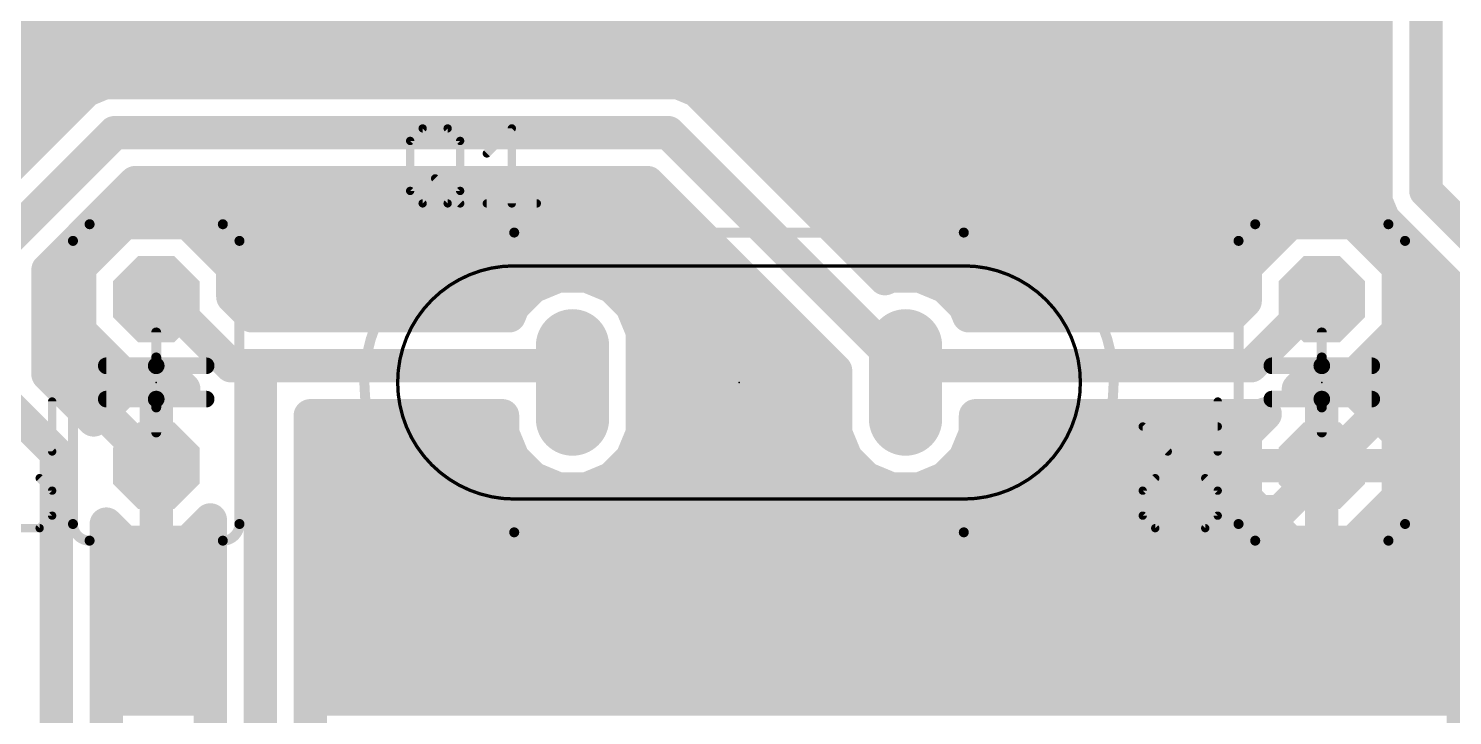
# Model space of a CAD drawing. Extents: x 40.6 to 122, y 26.7 to 70.8.
# Drawn here: x 83.14 to 104.86, y 44.45 to 54.93 of the extents above; entities that cross this region are included whole.
import ezdxf

# ---------------------------------------------------------------- set-up
doc = ezdxf.new("R2010")
doc.units = 0
for name, color, linetype in [('16', 175, 'CONTINUOUS'), ('17', 82, 'CONTINUOUS'), ('21', 253, 'CONTINUOUS'), ('23', 7, 'CONTINUOUS'), ('25', 253, 'CONTINUOUS'), ('51', 253, 'CONTINUOUS')]:
    doc.layers.add(name, color=color, linetype=linetype)

# ---------------------------------------------------------------- blocks, each defined once
blk = doc.blocks.new('OCTAGONP')
at = {"const_width": 0.5}
blk.add_lwpolyline([(-0.25, -0.1036), (-0.25, 0.1036), (-0.1036, 0.25), (0.1036, 0.25), (0.25, 0.1036), (0.25, -0.1036), (0.1036, -0.25), (-0.1036, -0.25), (-0.25, -0.1036), (-0.25, 0.1036)], dxfattribs=at)
blk = doc.blocks.new('LONGP100')
at = {"const_width": 1}
blk.add_lwpolyline([(-0.5, 0), (0.5, 0)], dxfattribs=at)
at = {"const_width": 0.5}
for points in [[(-0.5, 0.25, 1), (-0.5, -0.25)], [(0.5, -0.25, 1), (0.5, 0.25)]]:
    blk.add_lwpolyline(points, format="xyb", dxfattribs=at)

msp = doc.modelspace()

# ---------------------------------------------------------------- linework, layer by layer
at = {"layer": '16', "const_width": 0.508}
for points in [[(104.4575, 52.451), (104.4575, 56.896)], [(103.6955, 55.4091), (103.6955, 52.2994)], [(80.3891, 54.864), (103.6955, 54.864)], [(79.883, 54.356), (103.6955, 54.356)], [(79.121, 49.3395), (84.0105, 54.229)], [(84.0105, 54.229), (101.346, 54.229)], [(84.3034, 54.102), (84.0234, 53.986)], [(93.0521, 54.102), (84.3034, 54.102)], [(93.3321, 53.986), (93.0521, 54.102)], [(101.346, 54.229), (104.4575, 51.1175)], [(79.8844, 53.848), (83.8854, 53.848)], [(84.0234, 53.986), (82.031, 51.9936)], [(96.2051, 51.113), (93.3321, 53.986)], [(93.4701, 53.848), (103.6955, 53.848)], [(79.9084, 53.34), (83.3774, 53.34)], [(84.455, 53.34), (82.677, 51.562)], [(92.9005, 53.34), (84.455, 53.34)], [(96.4565, 49.784), (92.9005, 53.34)], [(93.9781, 53.34), (103.6955, 53.34)], [(94.4861, 52.832), (103.6955, 52.832)], [(83.439, 51.2464), (84.7706, 52.578)], [(84.7706, 52.578), (92.5849, 52.578)], [(92.5849, 52.578), (95.4532, 49.7097)], [(84.8995, 52.451), (83.566, 51.1175)], [(84.5166, 52.324), (92.8389, 52.324)], [(91.1225, 52.451), (84.8995, 52.451)], [(96.012, 47.5615), (91.1225, 52.451)], [(94.9941, 52.324), (103.6955, 52.324)], [(105.791, 51.1175), (104.4575, 52.451)], [(103.6955, 52.2994), (103.8115, 52.0194)], [(84.606, 51.9684), (83.9216, 51.284)], [(85.574, 51.9684), (84.606, 51.9684)], [(86.2584, 51.284), (85.574, 51.9684)], [(102.386, 51.9684), (101.7016, 51.284)], [(103.354, 51.9684), (102.386, 51.9684)], [(104.0384, 51.284), (103.354, 51.9684)], [(103.8115, 52.0194), (105.029, 50.8019)], [(84.0086, 51.816), (84.4536, 51.816)], [(85.7264, 51.816), (93.3469, 51.816)], [(95.5021, 51.816), (102.2336, 51.816)], [(103.5064, 51.816), (104.0149, 51.816)], [(83.439, 49.6551), (83.439, 51.2464)], [(83.5006, 51.308), (83.9456, 51.308)], [(83.9216, 51.284), (83.9216, 50.316)], [(86.2344, 51.308), (93.8549, 51.308)], [(86.2584, 50.8362), (86.2584, 51.284)], [(96.0101, 51.308), (101.7256, 51.308)], [(101.7016, 51.284), (101.7016, 50.7727)], [(104.0144, 51.308), (104.5229, 51.308)], [(104.0384, 50.316), (104.0384, 51.284)], [(83.566, 51.1175), (83.566, 49.784)], [(91.2278, 51.1556), (90.8357, 50.9932)], [(91.6522, 51.1556), (91.2278, 51.1556)], [(92.0443, 50.9932), (91.6522, 51.1556)], [(96.3078, 51.1556), (96.2051, 51.113)], [(96.7322, 51.1556), (96.3078, 51.1556)], [(97.1243, 50.9932), (96.7322, 51.1556)], [(104.4575, 51.1175), (104.4575, 49.784)], [(83.439, 50.8), (83.9216, 50.8)], [(85.344, 50.673), (85.09, 50.8)], [(86.5486, 50.546), (86.2584, 50.8362)], [(86.2946, 50.8), (90.6425, 50.8)], [(90.8357, 50.9932), (90.5356, 50.6931)], [(92.3444, 50.6931), (92.0443, 50.9932)], [(92.2375, 50.8), (94.3629, 50.8)], [(97.4244, 50.6931), (97.1243, 50.9932)], [(97.3175, 50.8), (101.7016, 50.8)], [(102.6795, 50.673), (102.87, 50.8)], [(104.0384, 50.8), (105.029, 50.8)], [(105.029, 50.8019), (105.029, 43.3338)], [(85.344, 50.673), (86.233, 49.784)], [(90.5356, 50.6931), (90.4747, 50.546)], [(92.5068, 50.301), (92.3444, 50.6931)], [(97.4853, 50.546), (97.4244, 50.6931)], [(101.7016, 50.7727), (101.4749, 50.546)], [(102.6795, 50.673), (101.7905, 49.784)], [(90.4747, 50.546), (86.5486, 50.546)], [(101.4749, 50.546), (97.4853, 50.546)], [(83.439, 50.292), (83.9456, 50.292)], [(83.9216, 50.316), (84.606, 49.6316)], [(92.5068, 48.759), (92.5068, 50.301)], [(92.5068, 50.292), (94.8709, 50.292)], [(103.354, 49.6316), (104.0384, 50.316)], [(104.0144, 50.292), (105.029, 50.292)], [(83.439, 49.784), (84.4536, 49.784)], [(83.566, 49.784), (85.09, 48.26)], [(86.233, 49.784), (86.6775, 49.784)], [(86.6775, 49.784), (91.1225, 49.784)], [(86.6775, 49.784), (86.6775, 42.2275)], [(91.1225, 49.784), (91.44, 49.53)], [(92.5068, 49.784), (95.3789, 49.784)], [(95.4532, 49.7097), (95.4532, 48.759)], [(96.4565, 49.784), (96.52, 49.53)], [(96.901, 49.784), (96.52, 49.53)], [(101.7905, 49.784), (96.901, 49.784)], [(104.4575, 49.784), (103.124, 48.4505)], [(103.5064, 49.784), (105.029, 49.784)], [(84.1359, 48.9582), (83.439, 49.6551)], [(84.606, 49.6316), (85.3078, 49.6316)], [(85.3078, 49.6316), (85.511, 49.4284)], [(102.5125, 49.4284), (102.7157, 49.6316)], [(102.7157, 49.6316), (103.354, 49.6316)], [(82.677, 49.3395), (83.566, 48.4505)], [(83.8181, 49.276), (84.4536, 49.276)], [(84.606, 49.4284), (84.1359, 48.9582)], [(85.09, 49.4284), (84.606, 49.4284)], [(85.511, 49.4284), (85.09, 49.4284)], [(85.09, 49.4284), (85.09, 48.26)], [(85.09, 48.26), (85.09, 49.4284)], [(85.09, 49.276), (85.09, 49.276)], [(92.5068, 49.276), (95.4532, 49.276)], [(102.87, 49.4284), (102.5125, 49.4284)], [(103.354, 49.4284), (102.87, 49.4284)], [(102.87, 49.4284), (102.87, 48.26)], [(102.87, 48.26), (102.87, 49.4284)], [(102.87, 49.276), (102.87, 49.276)], [(104.0384, 48.744), (103.354, 49.4284)], [(103.5064, 49.276), (105.029, 49.276)], [(87.4395, 43.0174), (87.4395, 49.022)], [(87.4395, 49.022), (90.3732, 49.022)], [(90.3732, 49.022), (90.3732, 48.759)], [(97.5868, 48.759), (97.5868, 49.022)], [(97.5868, 49.022), (101.9421, 49.022)], [(102.0062, 49.0486), (101.7016, 48.744)], [(101.9421, 49.022), (102.0062, 49.0486)], [(85.09, 48.768), (85.09, 48.768)], [(87.4395, 48.768), (90.3732, 48.768)], [(90.3732, 48.759), (90.5356, 48.3669)], [(92.3444, 48.3669), (92.5068, 48.759)], [(92.5068, 48.768), (95.4532, 48.768)], [(95.4532, 48.759), (95.6156, 48.3669)], [(97.4244, 48.3669), (97.5868, 48.759)], [(97.5868, 48.768), (101.7256, 48.768)], [(101.7016, 48.744), (101.7016, 48.26)], [(102.87, 48.768), (102.87, 48.768)], [(104.0144, 48.768), (105.029, 48.768)], [(104.0384, 48.26), (104.0384, 48.744)], [(83.566, 48.4505), (83.566, 42.2275)], [(103.124, 48.4505), (102.87, 48.26)], [(85.09, 48.26), (85.09, 48.26)], [(85.09, 47.0916), (85.09, 48.26)], [(85.09, 48.26), (85.09, 48.26)], [(85.09, 48.26), (85.09, 47.0916)], [(87.4395, 48.26), (90.6425, 48.26)], [(90.5356, 48.3669), (90.8357, 48.0668)], [(92.0443, 48.0668), (92.3444, 48.3669)], [(92.2375, 48.26), (95.7225, 48.26)], [(95.6156, 48.3669), (95.9157, 48.0668)], [(97.1243, 48.0668), (97.4244, 48.3669)], [(97.3175, 48.26), (102.87, 48.26)], [(101.7016, 48.26), (102.87, 48.26)], [(102.87, 48.26), (101.7016, 48.26)], [(101.7016, 48.26), (101.7016, 47.776)], [(102.6795, 48.006), (102.87, 48.26)], [(102.87, 48.26), (102.87, 48.26)], [(102.87, 47.0916), (102.87, 48.26)], [(102.87, 48.26), (102.87, 48.26)], [(102.87, 48.26), (102.87, 47.0916)], [(104.0384, 48.26), (102.87, 48.26)], [(102.87, 48.26), (102.87, 48.26)], [(102.87, 48.26), (104.0384, 48.26)], [(102.87, 48.26), (102.87, 48.26)], [(102.87, 48.26), (105.029, 48.26)], [(104.0384, 47.776), (104.0384, 48.26)], [(90.8357, 48.0668), (91.2278, 47.9044)], [(91.6522, 47.9044), (92.0443, 48.0668)], [(95.9157, 48.0668), (96.3078, 47.9044)], [(96.7322, 47.9044), (97.1243, 48.0668)], [(102.6795, 48.006), (102.235, 47.5615)], [(91.2278, 47.9044), (91.6522, 47.9044)], [(96.3078, 47.9044), (96.7322, 47.9044)], [(101.7016, 47.776), (102.386, 47.0916)], [(103.354, 47.0916), (104.0384, 47.776)], [(85.09, 47.752), (85.09, 47.752)], [(87.4395, 47.752), (101.7256, 47.752)], [(102.235, 47.5615), (96.012, 47.5615)], [(102.87, 47.752), (102.87, 47.752)], [(104.0144, 47.752), (105.029, 47.752)], [(84.328, 43.6246), (84.328, 47.3696)], [(84.328, 47.3696), (84.606, 47.0916)], [(85.574, 47.0916), (85.9155, 47.4331)], [(85.9155, 47.4331), (85.9155, 43.6509)], [(84.328, 47.244), (84.4536, 47.244)], [(85.09, 47.244), (85.09, 47.244)], [(85.7264, 47.244), (85.9155, 47.244)], [(87.4395, 47.244), (102.2336, 47.244)], [(102.87, 47.244), (102.87, 47.244)], [(103.5064, 47.244), (105.029, 47.244)], [(84.606, 47.0916), (85.09, 47.0916)], [(85.09, 47.0916), (85.574, 47.0916)], [(102.386, 47.0916), (102.87, 47.0916)], [(102.87, 47.0916), (103.354, 47.0916)], [(84.328, 46.736), (85.9155, 46.736)], [(87.4395, 46.736), (105.029, 46.736)], [(84.328, 46.228), (85.9155, 46.228)], [(87.4395, 46.228), (105.029, 46.228)], [(84.328, 45.72), (85.9155, 45.72)], [(87.4395, 45.72), (105.029, 45.72)], [(84.328, 45.212), (85.9155, 45.212)], [(87.4395, 45.212), (105.029, 45.212)], [(84.328, 44.704), (85.9155, 44.704)], [(87.4395, 44.704), (105.029, 44.704)]]:
    msp.add_lwpolyline(points, dxfattribs=at)
at = {"layer": '16', "const_width": 0.254}
for points in [[(103.6955, 54.737, 1), (103.6955, 54.991)], [(103.6955, 54.229, 1), (103.6955, 54.483)], [(84.0105, 54.356, 1), (84.0105, 54.102)], [(84.1003, 54.1392, 1), (83.9207, 54.3188)], [(84.3034, 54.229, 1), (84.3034, 53.975)], [(84.352, 53.9847, 1), (84.2548, 54.2193)], [(93.1007, 54.2193, 1), (93.0035, 53.9847)], [(93.0521, 53.975, 1), (93.0521, 54.229)], [(101.4358, 54.3188, 1), (101.2562, 54.1392)], [(101.346, 54.102, 1), (101.346, 54.356)], [(83.8854, 53.721, 1), (83.8854, 53.975)], [(83.9748, 54.1033, 1), (84.072, 53.8687)], [(84.1132, 53.8962, 1), (83.9336, 54.0758)], [(93.4219, 54.0758, 1), (93.2423, 53.8962)], [(93.2835, 53.8687, 1), (93.3807, 54.1033)], [(93.4701, 53.975, 1), (93.4701, 53.721)], [(103.6955, 53.721, 1), (103.6955, 53.975)], [(83.3774, 53.213, 1), (83.3774, 53.467)], [(84.455, 53.467, 1), (84.455, 53.213)], [(84.5448, 53.2502, 1), (84.3652, 53.4298)], [(92.9903, 53.4298, 1), (92.8107, 53.2502)], [(92.9005, 53.213, 1), (92.9005, 53.467)], [(93.9781, 53.467, 1), (93.9781, 53.213)], [(103.6955, 53.213, 1), (103.6955, 53.467)], [(94.4861, 52.959, 1), (94.4861, 52.705)], [(103.6955, 52.705, 1), (103.6955, 52.959)], [(84.7706, 52.705, 1), (84.7706, 52.451)], [(84.8604, 52.4882, 1), (84.6808, 52.6678)], [(92.6747, 52.6678, 1), (92.4951, 52.4882)], [(92.5849, 52.451, 1), (92.5849, 52.705)], [(84.5166, 52.451, 1), (84.5166, 52.197)], [(84.8995, 52.578, 1), (84.8995, 52.324)], [(84.9893, 52.3612, 1), (84.8097, 52.5408)], [(91.2123, 52.5408, 1), (91.0327, 52.3612)], [(91.1225, 52.324, 1), (91.1225, 52.578)], [(92.8389, 52.197, 1), (92.8389, 52.451)], [(94.9941, 52.451, 1), (94.9941, 52.197)], [(103.6955, 52.197, 1), (103.6955, 52.451)], [(104.5473, 52.5408, 1), (104.3677, 52.3612)], [(104.3305, 52.451, 1), (104.5845, 52.451)], [(103.8128, 52.348, 1), (103.5782, 52.2508)], [(103.5685, 52.2994, 1), (103.8225, 52.2994)], [(84.606, 52.0954, 1), (84.606, 51.8414)], [(84.6958, 51.8786, 1), (84.5162, 52.0582)], [(85.6638, 52.0582, 1), (85.4842, 51.8786)], [(85.574, 51.8414, 1), (85.574, 52.0954)], [(102.386, 52.0954, 1), (102.386, 51.8414)], [(102.4758, 51.8786, 1), (102.2962, 52.0582)], [(103.4438, 52.0582, 1), (103.2642, 51.8786)], [(103.354, 51.8414, 1), (103.354, 52.0954)], [(103.9013, 52.1092, 1), (103.7217, 51.9296)], [(103.6942, 51.9708, 1), (103.9288, 52.068)], [(84.0086, 51.943, 1), (84.0086, 51.689)], [(84.4536, 51.689, 1), (84.4536, 51.943)], [(85.7264, 51.943, 1), (85.7264, 51.689)], [(93.3469, 51.689, 1), (93.3469, 51.943)], [(95.5021, 51.943, 1), (95.5021, 51.689)], [(102.2336, 51.689, 1), (102.2336, 51.943)], [(103.5064, 51.943, 1), (103.5064, 51.689)], [(104.0149, 51.689, 1), (104.0149, 51.943)], [(83.566, 51.2464, 1), (83.312, 51.2464)], [(83.5006, 51.435, 1), (83.5006, 51.181)], [(84.0486, 51.284, 1), (83.7946, 51.284)], [(83.8318, 51.3738, 1), (84.0114, 51.1942)], [(83.9456, 51.181, 1), (83.9456, 51.435)], [(86.2344, 51.435, 1), (86.2344, 51.181)], [(86.3854, 51.284, 1), (86.1314, 51.284)], [(86.1686, 51.1942, 1), (86.3482, 51.3738)], [(93.8549, 51.181, 1), (93.8549, 51.435)], [(96.0101, 51.435, 1), (96.0101, 51.181)], [(101.8286, 51.284, 1), (101.5746, 51.284)], [(101.6118, 51.3738, 1), (101.7914, 51.1942)], [(101.7256, 51.181, 1), (101.7256, 51.435)], [(104.0144, 51.435, 1), (104.0144, 51.181)], [(104.1654, 51.284, 1), (103.9114, 51.284)], [(103.9486, 51.1942, 1), (104.1282, 51.3738)], [(104.5229, 51.181, 1), (104.5229, 51.435)], [(83.3492, 51.3362, 1), (83.5288, 51.1566)], [(83.693, 51.1175, 1), (83.439, 51.1175)], [(83.4762, 51.2073, 1), (83.6558, 51.0277)], [(91.2278, 51.2826, 1), (91.2278, 51.0286)], [(91.2764, 51.0383, 1), (91.1792, 51.2729)], [(91.7008, 51.2729, 1), (91.6036, 51.0383)], [(91.6522, 51.0286, 1), (91.6522, 51.2826)], [(96.1565, 51.2304, 1), (96.2537, 50.9957)], [(96.1153, 51.0232, 1), (96.2949, 51.2028)], [(96.3078, 51.2826, 1), (96.3078, 51.0286)], [(96.3564, 51.0383, 1), (96.2592, 51.2729)], [(96.7808, 51.2729, 1), (96.6836, 51.0383)], [(96.7322, 51.0286, 1), (96.7322, 51.2826)], [(104.5845, 51.1175, 1), (104.3305, 51.1175)], [(104.3677, 51.0277, 1), (104.5473, 51.2073)], [(83.439, 50.927, 1), (83.439, 50.673)], [(83.9216, 50.673, 1), (83.9216, 50.927)], [(85.1468, 50.9136, 1), (85.0332, 50.6864)], [(86.3482, 50.926, 1), (86.1686, 50.7464)], [(86.2946, 50.927, 1), (86.2946, 50.673)], [(90.6425, 50.673, 1), (90.6425, 50.927)], [(90.7871, 51.1105, 1), (90.8843, 50.8759)], [(90.9255, 50.9034, 1), (90.7459, 51.083)], [(92.1341, 51.083, 1), (91.9545, 50.9034)], [(91.9957, 50.8759, 1), (92.0929, 51.1105)], [(92.2375, 50.927, 1), (92.2375, 50.673)], [(94.3629, 50.673, 1), (94.3629, 50.927)], [(97.2141, 51.083, 1), (97.0345, 50.9034)], [(97.0757, 50.8759, 1), (97.1729, 51.1105)], [(97.3175, 50.927, 1), (97.3175, 50.673)], [(101.7016, 50.673, 1), (101.7016, 50.927)], [(102.9404, 50.6943, 1), (102.7996, 50.9057)], [(104.0384, 50.927, 1), (104.0384, 50.673)], [(105.156, 50.8019, 1), (104.902, 50.8019)], [(85.4338, 50.7628, 1), (85.2542, 50.5832)], [(85.2872, 50.5594, 1), (85.4008, 50.7866)], [(86.1314, 50.8362, 1), (86.3854, 50.8362)], [(90.4458, 50.7829, 1), (90.6254, 50.6033)], [(90.6529, 50.6445, 1), (90.4183, 50.7417)], [(92.4617, 50.7417, 1), (92.2271, 50.6445)], [(92.2546, 50.6033, 1), (92.4342, 50.7829)], [(97.5417, 50.7417, 1), (97.3071, 50.6445)], [(97.3346, 50.6033, 1), (97.5142, 50.7829)], [(101.5746, 50.7727, 1), (101.8286, 50.7727)], [(101.7914, 50.6829, 1), (101.6118, 50.8625)], [(102.6091, 50.7787, 1), (102.7499, 50.5673)], [(102.7693, 50.5832, 1), (102.5897, 50.7628)], [(104.9392, 50.7121, 1), (105.1188, 50.8917)], [(86.5486, 50.673, 1), (86.5486, 50.419)], [(86.4588, 50.4562, 1), (86.6384, 50.6358)], [(90.3574, 50.5946, 1), (90.592, 50.4974)], [(90.4747, 50.419, 1), (90.4747, 50.673)], [(97.4853, 50.673, 1), (97.4853, 50.419)], [(97.368, 50.4974, 1), (97.6026, 50.5946)], [(101.3851, 50.6358, 1), (101.5647, 50.4562)], [(101.4749, 50.419, 1), (101.4749, 50.673)], [(83.439, 50.419, 1), (83.439, 50.165)], [(84.0114, 50.4058, 1), (83.8318, 50.2262)], [(83.7946, 50.316, 1), (84.0486, 50.316)], [(83.9456, 50.165, 1), (83.9456, 50.419)], [(92.6338, 50.301, 1), (92.3798, 50.301)], [(92.5068, 50.419, 1), (92.5068, 50.165)], [(92.3895, 50.2524, 1), (92.6241, 50.3496)], [(94.8709, 50.165, 1), (94.8709, 50.419)], [(104.0144, 50.419, 1), (104.0144, 50.165)], [(103.9114, 50.316, 1), (104.1654, 50.316)], [(104.1282, 50.2262, 1), (103.9486, 50.4058)], [(83.439, 49.911, 1), (83.439, 49.657)], [(83.6558, 49.8738, 1), (83.4762, 49.6942)], [(84.4536, 49.657, 1), (84.4536, 49.911)], [(86.233, 49.911, 1), (86.233, 49.657)], [(86.1432, 49.6942, 1), (86.3228, 49.8738)], [(86.6775, 49.911, 1), (86.6775, 49.657)], [(86.8045, 49.784, 1), (86.5505, 49.784)], [(86.6775, 49.657, 1), (86.6775, 49.911)], [(91.2018, 49.8832, 1), (91.0432, 49.6848)], [(91.1225, 49.657, 1), (91.1225, 49.911)], [(92.5068, 49.911, 1), (92.5068, 49.657)], [(95.5802, 49.7097, 1), (95.3262, 49.7097)], [(95.3789, 49.657, 1), (95.3789, 49.911)], [(96.5797, 49.8148, 1), (96.3333, 49.7532)], [(96.3667, 49.6942, 1), (96.5463, 49.8738)], [(96.901, 49.911, 1), (96.901, 49.657)], [(96.9714, 49.6783, 1), (96.8306, 49.8897)], [(101.7007, 49.8738, 1), (101.8803, 49.6942)], [(101.7905, 49.657, 1), (101.7905, 49.911)], [(103.5064, 49.911, 1), (103.5064, 49.657)], [(104.5473, 49.6942, 1), (104.3677, 49.8738)], [(83.5288, 49.7449, 1), (83.3492, 49.5653)], [(83.312, 49.6551, 1), (83.566, 49.6551)], [(83.439, 49.784, 1), (83.693, 49.784)], [(84.606, 49.7586, 1), (84.606, 49.5046)], [(84.5162, 49.5418, 1), (84.6958, 49.7214)], [(85.3976, 49.7214, 1), (85.218, 49.5418)], [(85.3078, 49.5046, 1), (85.3078, 49.7586)], [(91.3607, 49.4308, 1), (91.5193, 49.6292)], [(95.3634, 49.6199, 1), (95.543, 49.7995)], [(96.4496, 49.6357, 1), (96.5904, 49.4243)], [(102.7157, 49.7586, 1), (102.7157, 49.5046)], [(102.8055, 49.5418, 1), (102.6259, 49.7214)], [(103.2642, 49.7214, 1), (103.4438, 49.5418)], [(103.354, 49.5046, 1), (103.354, 49.7586)], [(104.3305, 49.784, 1), (104.5845, 49.784)], [(83.8181, 49.403, 1), (83.8181, 49.149)], [(84.4536, 49.149, 1), (84.4536, 49.403)], [(84.606, 49.5554, 1), (84.606, 49.3014)], [(84.6958, 49.3386, 1), (84.5162, 49.5182)], [(85.09, 49.5554, 1), (85.09, 49.3014)], [(85.217, 49.4284, 1), (84.963, 49.4284)], [(85.217, 49.4284, 1), (84.963, 49.4284)], [(85.09, 49.403, 1), (85.09, 49.149)], [(85.09, 49.3014, 1), (85.09, 49.5554)], [(85.09, 49.149, 1), (85.09, 49.403)], [(85.4212, 49.3386, 1), (85.6008, 49.5182)], [(85.511, 49.3014, 1), (85.511, 49.5554)], [(92.5068, 49.403, 1), (92.5068, 49.149)], [(95.4532, 49.149, 1), (95.4532, 49.403)], [(96.3968, 49.4992, 1), (96.6432, 49.5608)], [(102.5125, 49.5554, 1), (102.5125, 49.3014)], [(102.4227, 49.5182, 1), (102.6023, 49.3386)], [(102.87, 49.5554, 1), (102.87, 49.3014)], [(102.997, 49.4284, 1), (102.743, 49.4284)], [(102.997, 49.4284, 1), (102.743, 49.4284)], [(102.87, 49.403, 1), (102.87, 49.149)], [(102.87, 49.3014, 1), (102.87, 49.5554)], [(102.87, 49.149, 1), (102.87, 49.403)], [(103.4438, 49.5182, 1), (103.2642, 49.3386)], [(103.354, 49.3014, 1), (103.354, 49.5554)], [(103.5064, 49.403, 1), (103.5064, 49.149)], [(84.0461, 49.048, 1), (84.2257, 48.8684)], [(84.0461, 48.8684, 1), (84.2257, 49.048)], [(87.5665, 49.022, 1), (87.3125, 49.022)], [(87.4395, 49.149, 1), (87.4395, 48.895)], [(90.5002, 49.022, 1), (90.2462, 49.022)], [(90.3732, 48.895, 1), (90.3732, 49.149)], [(97.7138, 49.022, 1), (97.4598, 49.022)], [(97.5868, 49.149, 1), (97.5868, 48.895)], [(101.8935, 49.1393, 1), (101.9907, 48.9047)], [(102.096, 48.9588, 1), (101.9164, 49.1384)], [(101.9421, 48.895, 1), (101.9421, 49.149)], [(102.0548, 48.9312, 1), (101.9576, 49.1659)], [(85.09, 48.895, 1), (85.09, 48.641)], [(85.09, 48.641, 1), (85.09, 48.895)], [(87.4395, 48.895, 1), (87.4395, 48.641)], [(90.4905, 48.8076, 1), (90.2559, 48.7104)], [(90.2462, 48.759, 1), (90.5002, 48.759)], [(90.3732, 48.641, 1), (90.3732, 48.895)], [(92.5068, 48.895, 1), (92.5068, 48.641)], [(92.3798, 48.759, 1), (92.6338, 48.759)], [(92.6241, 48.7104, 1), (92.3895, 48.8076)], [(95.5705, 48.8076, 1), (95.3359, 48.7104)], [(95.3262, 48.759, 1), (95.5802, 48.759)], [(95.4532, 48.641, 1), (95.4532, 48.895)], [(97.5868, 48.895, 1), (97.5868, 48.641)], [(97.4598, 48.759, 1), (97.7138, 48.759)], [(97.7041, 48.7104, 1), (97.4695, 48.8076)], [(101.8286, 48.744, 1), (101.5746, 48.744)], [(101.6118, 48.8338, 1), (101.7914, 48.6542)], [(101.7256, 48.641, 1), (101.7256, 48.895)], [(102.87, 48.895, 1), (102.87, 48.641)], [(102.87, 48.641, 1), (102.87, 48.895)], [(104.0144, 48.895, 1), (104.0144, 48.641)], [(104.1654, 48.744, 1), (103.9114, 48.744)], [(103.9486, 48.6542, 1), (104.1282, 48.8338)], [(83.693, 48.4505, 1), (83.439, 48.4505)], [(83.4762, 48.3607, 1), (83.6558, 48.5403)], [(103.0342, 48.5403, 1), (103.2138, 48.3607)], [(103.2002, 48.3489, 1), (103.0478, 48.5521)], [(85.09, 48.387, 1), (85.09, 48.133)], [(85.217, 48.26, 1), (84.963, 48.26)], [(85.09, 48.387, 1), (85.09, 48.133)], [(85.217, 48.26, 1), (84.963, 48.26)], [(85.0002, 48.1702, 1), (85.1798, 48.3498)], [(85.09, 48.133, 1), (85.09, 48.387)], [(85.09, 48.133, 1), (85.09, 48.387)], [(87.4395, 48.387, 1), (87.4395, 48.133)], [(90.6254, 48.4567, 1), (90.4458, 48.2771)], [(90.4183, 48.3183, 1), (90.6529, 48.4155)], [(90.6425, 48.133, 1), (90.6425, 48.387)], [(92.2375, 48.387, 1), (92.2375, 48.133)], [(92.2271, 48.4155, 1), (92.4617, 48.3183)], [(92.4342, 48.2771, 1), (92.2546, 48.4567)], [(95.7054, 48.4567, 1), (95.5258, 48.2771)], [(95.4983, 48.3183, 1), (95.7329, 48.4155)], [(95.7225, 48.133, 1), (95.7225, 48.387)], [(97.3175, 48.387, 1), (97.3175, 48.133)], [(97.3071, 48.4155, 1), (97.5417, 48.3183)], [(97.5142, 48.2771, 1), (97.3346, 48.4567)], [(101.7016, 48.387, 1), (101.7016, 48.133)], [(101.7016, 48.387, 1), (101.7016, 48.133)], [(101.8286, 48.26, 1), (101.5746, 48.26)], [(102.997, 48.26, 1), (102.743, 48.26)], [(102.997, 48.26, 1), (102.743, 48.26)], [(102.87, 48.387, 1), (102.87, 48.133)], [(102.997, 48.26, 1), (102.743, 48.26)], [(102.87, 48.387, 1), (102.87, 48.133)], [(102.997, 48.26, 1), (102.743, 48.26)], [(102.87, 48.387, 1), (102.87, 48.133)], [(102.87, 48.387, 1), (102.87, 48.133)], [(102.87, 48.387, 1), (102.87, 48.133)], [(102.7938, 48.3616, 1), (102.9462, 48.1584)], [(102.9716, 48.1838, 1), (102.7684, 48.3362)], [(102.87, 48.133, 1), (102.87, 48.387)], [(102.87, 48.133, 1), (102.87, 48.387)], [(102.87, 48.133, 1), (102.87, 48.387)], [(102.87, 48.133, 1), (102.87, 48.387)], [(102.87, 48.133, 1), (102.87, 48.387)], [(104.1654, 48.26, 1), (103.9114, 48.26)], [(104.0384, 48.133, 1), (104.0384, 48.387)], [(104.0384, 48.133, 1), (104.0384, 48.387)], [(84.963, 48.26, 1), (85.217, 48.26)], [(84.963, 48.26, 1), (85.217, 48.26)], [(90.8843, 48.1841, 1), (90.7871, 47.9495)], [(90.7459, 47.977, 1), (90.9255, 48.1566)], [(91.9545, 48.1566, 1), (92.1341, 47.977)], [(92.0929, 47.9495, 1), (91.9957, 48.1841)], [(95.9643, 48.1841, 1), (95.8671, 47.9495)], [(95.8259, 47.977, 1), (96.0055, 48.1566)], [(97.0345, 48.1566, 1), (97.2141, 47.977)], [(97.1729, 47.9495, 1), (97.0757, 48.1841)], [(101.5746, 48.26, 1), (101.8286, 48.26)], [(102.7693, 47.9162, 1), (102.5897, 48.0958)], [(102.743, 48.26, 1), (102.997, 48.26)], [(102.743, 48.26, 1), (102.997, 48.26)], [(102.743, 48.26, 1), (102.997, 48.26)], [(102.743, 48.26, 1), (102.997, 48.26)], [(103.9114, 48.26, 1), (104.1654, 48.26)], [(91.2278, 48.0314, 1), (91.2278, 47.7774)], [(91.1792, 47.7871, 1), (91.2764, 48.0217)], [(91.6036, 48.0217, 1), (91.7008, 47.7871)], [(91.6522, 47.7774, 1), (91.6522, 48.0314)], [(96.3078, 48.0314, 1), (96.3078, 47.7774)], [(96.2592, 47.7871, 1), (96.3564, 48.0217)], [(96.6836, 48.0217, 1), (96.7808, 47.7871)], [(96.7322, 47.7774, 1), (96.7322, 48.0314)], [(101.7914, 47.8658, 1), (101.6118, 47.6862)], [(102.5779, 48.0822, 1), (102.7811, 47.9298)], [(104.1282, 47.6862, 1), (103.9486, 47.8658)], [(85.09, 47.879, 1), (85.09, 47.625)], [(85.09, 47.625, 1), (85.09, 47.879)], [(87.4395, 47.879, 1), (87.4395, 47.625)], [(96.012, 47.6885, 1), (96.012, 47.4345)], [(101.5746, 47.776, 1), (101.8286, 47.776)], [(101.7256, 47.625, 1), (101.7256, 47.879)], [(102.235, 47.4345, 1), (102.235, 47.6885)], [(102.87, 47.879, 1), (102.87, 47.625)], [(102.87, 47.625, 1), (102.87, 47.879)], [(104.0144, 47.879, 1), (104.0144, 47.625)], [(103.9114, 47.776, 1), (104.1654, 47.776)], [(84.455, 47.3696, 1), (84.201, 47.3696)], [(84.4178, 47.4594, 1), (84.2382, 47.2798)], [(86.0425, 47.4331, 1), (85.7885, 47.4331)], [(86.0053, 47.3433, 1), (85.8257, 47.5229)], [(95.9222, 47.4717, 1), (96.1018, 47.6513)], [(102.1452, 47.6513, 1), (102.3248, 47.4717)], [(84.328, 47.371, 1), (84.328, 47.117)], [(84.4536, 47.117, 1), (84.4536, 47.371)], [(85.09, 47.371, 1), (85.09, 47.117)], [(85.09, 47.117, 1), (85.09, 47.371)], [(85.7264, 47.371, 1), (85.7264, 47.117)], [(85.9155, 47.117, 1), (85.9155, 47.371)], [(87.4395, 47.371, 1), (87.4395, 47.117)], [(102.2336, 47.117, 1), (102.2336, 47.371)], [(102.87, 47.371, 1), (102.87, 47.117)], [(102.87, 47.117, 1), (102.87, 47.371)], [(103.5064, 47.371, 1), (103.5064, 47.117)], [(84.606, 47.2186, 1), (84.606, 46.9646)], [(84.5162, 47.0018, 1), (84.6958, 47.1814)], [(85.09, 47.2186, 1), (85.09, 46.9646)], [(84.963, 47.0916, 1), (85.217, 47.0916)], [(84.963, 47.0916, 1), (85.217, 47.0916)], [(85.09, 46.9646, 1), (85.09, 47.2186)], [(85.4842, 47.1814, 1), (85.6638, 47.0018)], [(85.574, 46.9646, 1), (85.574, 47.2186)], [(102.386, 47.2186, 1), (102.386, 46.9646)], [(102.2962, 47.0018, 1), (102.4758, 47.1814)], [(102.87, 47.2186, 1), (102.87, 46.9646)], [(102.743, 47.0916, 1), (102.997, 47.0916)], [(102.743, 47.0916, 1), (102.997, 47.0916)], [(102.87, 46.9646, 1), (102.87, 47.2186)], [(103.2642, 47.1814, 1), (103.4438, 47.0018)], [(103.354, 46.9646, 1), (103.354, 47.2186)], [(84.328, 46.863, 1), (84.328, 46.609)], [(85.9155, 46.609, 1), (85.9155, 46.863)], [(87.4395, 46.863, 1), (87.4395, 46.609)], [(84.328, 46.355, 1), (84.328, 46.101)], [(85.9155, 46.101, 1), (85.9155, 46.355)], [(87.4395, 46.355, 1), (87.4395, 46.101)], [(84.328, 45.847, 1), (84.328, 45.593)], [(85.9155, 45.593, 1), (85.9155, 45.847)], [(87.4395, 45.847, 1), (87.4395, 45.593)], [(84.328, 45.339, 1), (84.328, 45.085)], [(85.9155, 45.085, 1), (85.9155, 45.339)], [(87.4395, 45.339, 1), (87.4395, 45.085)], [(84.328, 44.831, 1), (84.328, 44.577)], [(85.9155, 44.577, 1), (85.9155, 44.831)], [(87.4395, 44.831, 1), (87.4395, 44.577)]]:
    msp.add_lwpolyline(points, format="xyb", dxfattribs=at)
at = {"layer": '21'}
for points, const_width in [([(84.074, 51.943, 0.4142), (83.82, 51.689)], 0.1524), ([(84.074, 51.9811, 1), (84.074, 51.9049)], 0.0762), ([(84.074, 51.9049, 1), (84.074, 51.9811)], 0.0762), ([(86.36, 51.689, 0.4142), (86.106, 51.943)], 0.1524), ([(86.106, 51.9811, 1), (86.106, 51.9049)], 0.0762), ([(86.106, 51.9049, 1), (86.106, 51.9811)], 0.0762), ([(101.854, 51.943, 0.4142), (101.6, 51.689)], 0.1524), ([(101.854, 51.9811, 1), (101.854, 51.9049)], 0.0762), ([(101.854, 51.9049, 1), (101.854, 51.9811)], 0.0762), ([(104.14, 51.689, 0.4142), (103.886, 51.943)], 0.1524), ([(103.886, 51.9811, 1), (103.886, 51.9049)], 0.0762), ([(103.886, 51.9049, 1), (103.886, 51.9811)], 0.0762), ([(83.8581, 51.689, 1), (83.7819, 51.689)], 0.0762), ([(83.7819, 51.689, 1), (83.8581, 51.689)], 0.0762), ([(86.3981, 51.689, 1), (86.3219, 51.689)], 0.0762), ([(86.3219, 51.689, 1), (86.3981, 51.689)], 0.0762), ([(90.551, 51.816, 1), (90.551, 47.244)], 0.1524), ([(90.551, 51.8541, 1), (90.551, 51.7779)], 0.0762), ([(90.551, 51.7779, 1), (90.551, 51.8541)], 0.0762), ([(97.409, 47.244, 1), (97.409, 51.816)], 0.1524), ([(97.409, 51.8541, 1), (97.409, 51.7779)], 0.0762), ([(97.409, 51.7779, 1), (97.409, 51.8541)], 0.0762), ([(101.6381, 51.689, 1), (101.5619, 51.689)], 0.0762), ([(101.5619, 51.689, 1), (101.6381, 51.689)], 0.0762), ([(104.1781, 51.689, 1), (104.1019, 51.689)], 0.0762), ([(104.1019, 51.689, 1), (104.1781, 51.689)], 0.0762), ([(90.551, 51.308, 1), (90.551, 47.752)], 0.0508), ([(90.551, 51.3207, 1), (90.551, 51.2953)], 0.0254), ([(90.551, 51.2953, 1), (90.551, 51.3207)], 0.0254), ([(97.409, 47.752, 1), (97.409, 51.308)], 0.0508), ([(97.409, 51.3207, 1), (97.409, 51.2953)], 0.0254), ([(97.409, 51.2953, 1), (97.409, 51.3207)], 0.0254), ([(85.1281, 49.911, 1), (85.0519, 49.911)], 0.0762), ([(102.9081, 49.911, 1), (102.8319, 49.911)], 0.0762), ([(84.328, 49.8475, 1), (84.328, 49.7205)], 0.127), ([(85.09, 49.8475, 1), (85.09, 49.7205)], 0.127), ([(85.0519, 49.784, 1), (85.1281, 49.784)], 0.0762), ([(85.09, 49.7205, 1), (85.09, 49.8475)], 0.127), ([(85.852, 49.7205, 1), (85.852, 49.8475)], 0.127), ([(102.108, 49.8475, 1), (102.108, 49.7205)], 0.127), ([(102.87, 49.8475, 1), (102.87, 49.7205)], 0.127), ([(102.8319, 49.784, 1), (102.9081, 49.784)], 0.0762), ([(102.87, 49.7205, 1), (102.87, 49.8475)], 0.127), ([(103.632, 49.7205, 1), (103.632, 49.8475)], 0.127), ([(84.328, 49.3395, 1), (84.328, 49.2125)], 0.127), ([(85.09, 49.3395, 1), (85.09, 49.2125)], 0.127), ([(85.1281, 49.276, 1), (85.0519, 49.276)], 0.0762), ([(85.09, 49.2125, 1), (85.09, 49.3395)], 0.127), ([(85.852, 49.2125, 1), (85.852, 49.3395)], 0.127), ([(102.108, 49.3395, 1), (102.108, 49.2125)], 0.127), ([(102.87, 49.3395, 1), (102.87, 49.2125)], 0.127), ([(102.9081, 49.276, 1), (102.8319, 49.276)], 0.0762), ([(102.87, 49.2125, 1), (102.87, 49.3395)], 0.127), ([(103.632, 49.2125, 1), (103.632, 49.3395)], 0.127), ([(85.0519, 49.149, 1), (85.1281, 49.149)], 0.0762), ([(102.8319, 49.149, 1), (102.9081, 49.149)], 0.0762), ([(90.551, 47.7647, 1), (90.551, 47.7393)], 0.0254), ([(90.551, 47.7393, 1), (90.551, 47.7647)], 0.0254), ([(97.409, 47.7647, 1), (97.409, 47.7393)], 0.0254), ([(97.409, 47.7393, 1), (97.409, 47.7647)], 0.0254), ([(83.82, 47.371, 0.4142), (84.074, 47.117)], 0.1524), ([(83.8581, 47.371, 1), (83.7819, 47.371)], 0.0762), ([(83.7819, 47.371, 1), (83.8581, 47.371)], 0.0762), ([(86.106, 47.117, 0.4142), (86.36, 47.371)], 0.1524), ([(86.3981, 47.371, 1), (86.3219, 47.371)], 0.0762), ([(86.3219, 47.371, 1), (86.3981, 47.371)], 0.0762), ([(101.6, 47.371, 0.4142), (101.854, 47.117)], 0.1524), ([(101.6381, 47.371, 1), (101.5619, 47.371)], 0.0762), ([(101.5619, 47.371, 1), (101.6381, 47.371)], 0.0762), ([(103.886, 47.117, 0.4142), (104.14, 47.371)], 0.1524), ([(104.1781, 47.371, 1), (104.1019, 47.371)], 0.0762), ([(104.1019, 47.371, 1), (104.1781, 47.371)], 0.0762), ([(84.074, 47.1551, 1), (84.074, 47.0789)], 0.0762), ([(84.074, 47.0789, 1), (84.074, 47.1551)], 0.0762), ([(86.106, 47.1551, 1), (86.106, 47.0789)], 0.0762), ([(86.106, 47.0789, 1), (86.106, 47.1551)], 0.0762), ([(90.551, 47.2821, 1), (90.551, 47.2059)], 0.0762), ([(90.551, 47.2059, 1), (90.551, 47.2821)], 0.0762), ([(97.409, 47.2821, 1), (97.409, 47.2059)], 0.0762), ([(97.409, 47.2059, 1), (97.409, 47.2821)], 0.0762), ([(101.854, 47.1551, 1), (101.854, 47.0789)], 0.0762), ([(101.854, 47.0789, 1), (101.854, 47.1551)], 0.0762), ([(103.886, 47.1551, 1), (103.886, 47.0789)], 0.0762), ([(103.886, 47.0789, 1), (103.886, 47.1551)], 0.0762)]:
    msp.add_lwpolyline(points, format="xyb", dxfattribs=dict(at, const_width=const_width))
for points, const_width in [([(84.074, 51.943), (86.106, 51.943)], 0.1524), ([(101.854, 51.943), (103.886, 51.943)], 0.1524), ([(83.82, 47.371), (83.82, 51.689)], 0.1524), ([(86.36, 51.689), (86.36, 47.371)], 0.1524), ([(97.409, 51.816), (90.551, 51.816)], 0.1524), ([(101.6, 47.371), (101.6, 51.689)], 0.1524), ([(104.14, 51.689), (104.14, 47.371)], 0.1524), ([(97.409, 51.308), (90.551, 51.308)], 0.0508), ([(85.09, 49.911), (85.09, 49.784)], 0.1524), ([(102.87, 49.911), (102.87, 49.784)], 0.1524), ([(85.09, 49.784), (84.328, 49.784)], 0.254), ([(85.09, 49.784), (85.852, 49.784)], 0.254), ([(102.87, 49.784), (102.108, 49.784)], 0.254), ([(102.87, 49.784), (103.632, 49.784)], 0.254), ([(84.328, 49.276), (85.09, 49.276)], 0.254), ([(85.09, 49.276), (85.852, 49.276)], 0.254), ([(85.09, 49.276), (85.09, 49.149)], 0.1524), ([(102.108, 49.276), (102.87, 49.276)], 0.254), ([(102.87, 49.276), (103.632, 49.276)], 0.254), ([(102.87, 49.276), (102.87, 49.149)], 0.1524), ([(90.551, 47.752), (97.409, 47.752)], 0.0508), ([(84.074, 47.117), (86.106, 47.117)], 0.1524), ([(90.551, 47.244), (97.409, 47.244)], 0.1524), ([(101.854, 47.117), (103.886, 47.117)], 0.1524)]:
    msp.add_lwpolyline(points, dxfattribs=dict(at, const_width=const_width))
at = {"layer": '23'}
for p in [(85.09, 49.53), (93.98, 49.53), (102.87, 49.53)]:
    msp.add_point(p, dxfattribs=at)
at = {"layer": '25', "const_width": 0.127}
for points in [[(88.9635, 53.2138), (89.1542, 53.4045)], [(89.1542, 53.4045), (89.5355, 53.4045)], [(89.5355, 53.4045), (89.7262, 53.2138)], [(90.1329, 53.0232), (90.5142, 53.4045)], [(90.5142, 53.4045), (90.5142, 52.2605)], [(88.9635, 52.4512), (88.9635, 53.2138)], [(89.7262, 53.2138), (89.7262, 52.4512)], [(89.3448, 52.6418), (89.7262, 52.2605)], [(89.1542, 52.2605), (88.9635, 52.4512)], [(89.7262, 52.4512), (89.5355, 52.2605)], [(89.5355, 52.2605), (89.1542, 52.2605)], [(90.1329, 52.2605), (90.8955, 52.2605)], [(83.5025, 48.4769), (82.7399, 49.2395)], [(83.5025, 49.2395), (83.5025, 48.4769)], [(101.2825, 48.4769), (101.2825, 49.2395)], [(100.5199, 48.4769), (100.1385, 48.8582)], [(100.1385, 48.8582), (101.2825, 48.8582)], [(83.5025, 47.8795), (83.3118, 48.0702)], [(100.3292, 48.0702), (100.1385, 47.8795)], [(101.2825, 47.8795), (101.0918, 48.0702)], [(83.5025, 47.4982), (83.5025, 47.8795)], [(100.1385, 47.8795), (100.1385, 47.4982)], [(101.2825, 47.4982), (101.2825, 47.8795)], [(82.5492, 47.3075), (83.3118, 47.3075)], [(83.3118, 47.3075), (83.5025, 47.4982)], [(100.1385, 47.4982), (100.3292, 47.3075)], [(100.3292, 47.3075), (101.0918, 47.3075)], [(101.0918, 47.3075), (101.2825, 47.4982)]]:
    msp.add_lwpolyline(points, dxfattribs=at)
at = {"layer": '25', "const_width": 0.0635}
for points in [[(89.1542, 53.4362, 1), (89.1542, 53.3727)], [(89.1766, 53.382, 1), (89.1317, 53.4269)], [(89.5579, 53.4269, 1), (89.513, 53.382)], [(89.5355, 53.3727, 1), (89.5355, 53.4362)], [(90.546, 53.4045, 1), (90.4825, 53.4045)], [(90.5367, 53.382, 1), (90.4918, 53.4269)], [(88.9953, 53.2138, 1), (88.9318, 53.2138)], [(88.941, 53.2363, 1), (88.986, 53.1914)], [(89.7579, 53.2138, 1), (89.6944, 53.2138)], [(89.7037, 53.1914, 1), (89.7486, 53.2363)], [(90.1104, 53.0456, 1), (90.1553, 53.0007)], [(89.3673, 52.6643, 1), (89.3224, 52.6194)], [(88.986, 52.4736, 1), (88.941, 52.4287)], [(88.9318, 52.4512, 1), (88.9953, 52.4512)], [(89.6944, 52.4512, 1), (89.7579, 52.4512)], [(89.7486, 52.4287, 1), (89.7037, 52.4736)], [(89.1542, 52.2923, 1), (89.1542, 52.2287)], [(89.1317, 52.238, 1), (89.1766, 52.283)], [(89.513, 52.283, 1), (89.5579, 52.238)], [(89.5355, 52.2287, 1), (89.5355, 52.2923)], [(89.7037, 52.238, 1), (89.7486, 52.283)], [(90.1329, 52.2923, 1), (90.1329, 52.2287)], [(90.4825, 52.2605, 1), (90.546, 52.2605)], [(90.8955, 52.2287, 1), (90.8955, 52.2923)], [(83.5343, 49.2395, 1), (83.4707, 49.2395)], [(101.3143, 49.2395, 1), (101.2507, 49.2395)], [(100.1385, 48.89, 1), (100.1385, 48.8265)], [(100.161, 48.8807, 1), (100.1161, 48.8358)], [(101.2825, 48.8265, 1), (101.2825, 48.89)], [(83.4707, 48.4769, 1), (83.5343, 48.4769)], [(83.48, 48.4544, 1), (83.525, 48.4993)], [(100.4974, 48.4544, 1), (100.5423, 48.4993)], [(101.2507, 48.4769, 1), (101.3143, 48.4769)], [(83.3343, 48.0926, 1), (83.2894, 48.0477)], [(100.3516, 48.0477, 1), (100.3067, 48.0926)], [(101.1143, 48.0926, 1), (101.0694, 48.0477)], [(83.5343, 47.8795, 1), (83.4707, 47.8795)], [(83.48, 47.857, 1), (83.525, 47.9019)], [(100.1703, 47.8795, 1), (100.1068, 47.8795)], [(100.1161, 47.9019, 1), (100.161, 47.857)], [(101.3143, 47.8795, 1), (101.2507, 47.8795)], [(101.26, 47.857, 1), (101.305, 47.9019)], [(83.2894, 47.33, 1), (83.3343, 47.285)], [(83.3118, 47.2758, 1), (83.3118, 47.3393)], [(83.4707, 47.4982, 1), (83.5343, 47.4982)], [(83.525, 47.4757, 1), (83.48, 47.5206)], [(100.161, 47.5206, 1), (100.1161, 47.4757)], [(100.1068, 47.4982, 1), (100.1703, 47.4982)], [(100.3292, 47.3393, 1), (100.3292, 47.2758)], [(100.3067, 47.285, 1), (100.3516, 47.33)], [(101.0694, 47.33, 1), (101.1143, 47.285)], [(101.0918, 47.2758, 1), (101.0918, 47.3393)], [(101.2507, 47.4982, 1), (101.3143, 47.4982)], [(101.305, 47.4757, 1), (101.26, 47.5206)]]:
    msp.add_lwpolyline(points, format="xyb", dxfattribs=at)
at = {"layer": '51', "const_width": 0.1524}
for points in [[(85.09, 50.292), (85.09, 49.911)], [(102.87, 50.292), (102.87, 49.911)], [(85.09, 49.149), (85.09, 48.768)], [(102.87, 49.149), (102.87, 48.768)]]:
    msp.add_lwpolyline(points, dxfattribs=at)
at = {"layer": '51', "const_width": 0.0762}
for points in [[(85.1281, 50.292, 1), (85.0519, 50.292)], [(102.9081, 50.292, 1), (102.8319, 50.292)], [(85.0519, 49.911, 1), (85.1281, 49.911)], [(102.8319, 49.911, 1), (102.9081, 49.911)], [(85.1281, 49.149, 1), (85.0519, 49.149)], [(102.9081, 49.149, 1), (102.8319, 49.149)], [(85.0519, 48.768, 1), (85.1281, 48.768)], [(102.8319, 48.768, 1), (102.9081, 48.768)]]:
    msp.add_lwpolyline(points, format="xyb", dxfattribs=at)

# ---------------------------------------------------------------- block references
at = {"layer": '17', "rotation": 90}
for name, p, xscale, yscale in [('OCTAGONP', (85.09, 50.8), 1.3208, 1.3208), ('OCTAGONP', (85.09, 50.8), 1.3208, 1.3208), ('OCTAGONP', (102.87, 50.8), 1.3208, 1.3208), ('OCTAGONP', (102.87, 50.8), 1.3208, 1.3208), ('LONGP100', (91.44, 49.53), 1.1176, 1.1176), ('LONGP100', (91.44, 49.53), 1.1176, 1.1176), ('LONGP100', (96.52, 49.53), 1.1176, 1.1176), ('LONGP100', (96.52, 49.53), 1.1176, 1.1176), ('OCTAGONP', (85.09, 48.26), 1.3208, 1.3208), ('OCTAGONP', (85.09, 48.26), 1.3208, 1.3208), ('OCTAGONP', (102.87, 48.26), 1.3208, 1.3208), ('OCTAGONP', (102.87, 48.26), 1.3208, 1.3208)]:
    msp.add_blockref(name, p, dxfattribs=dict(at, xscale=xscale, yscale=yscale))

doc.saveas('drawing.dxf')
